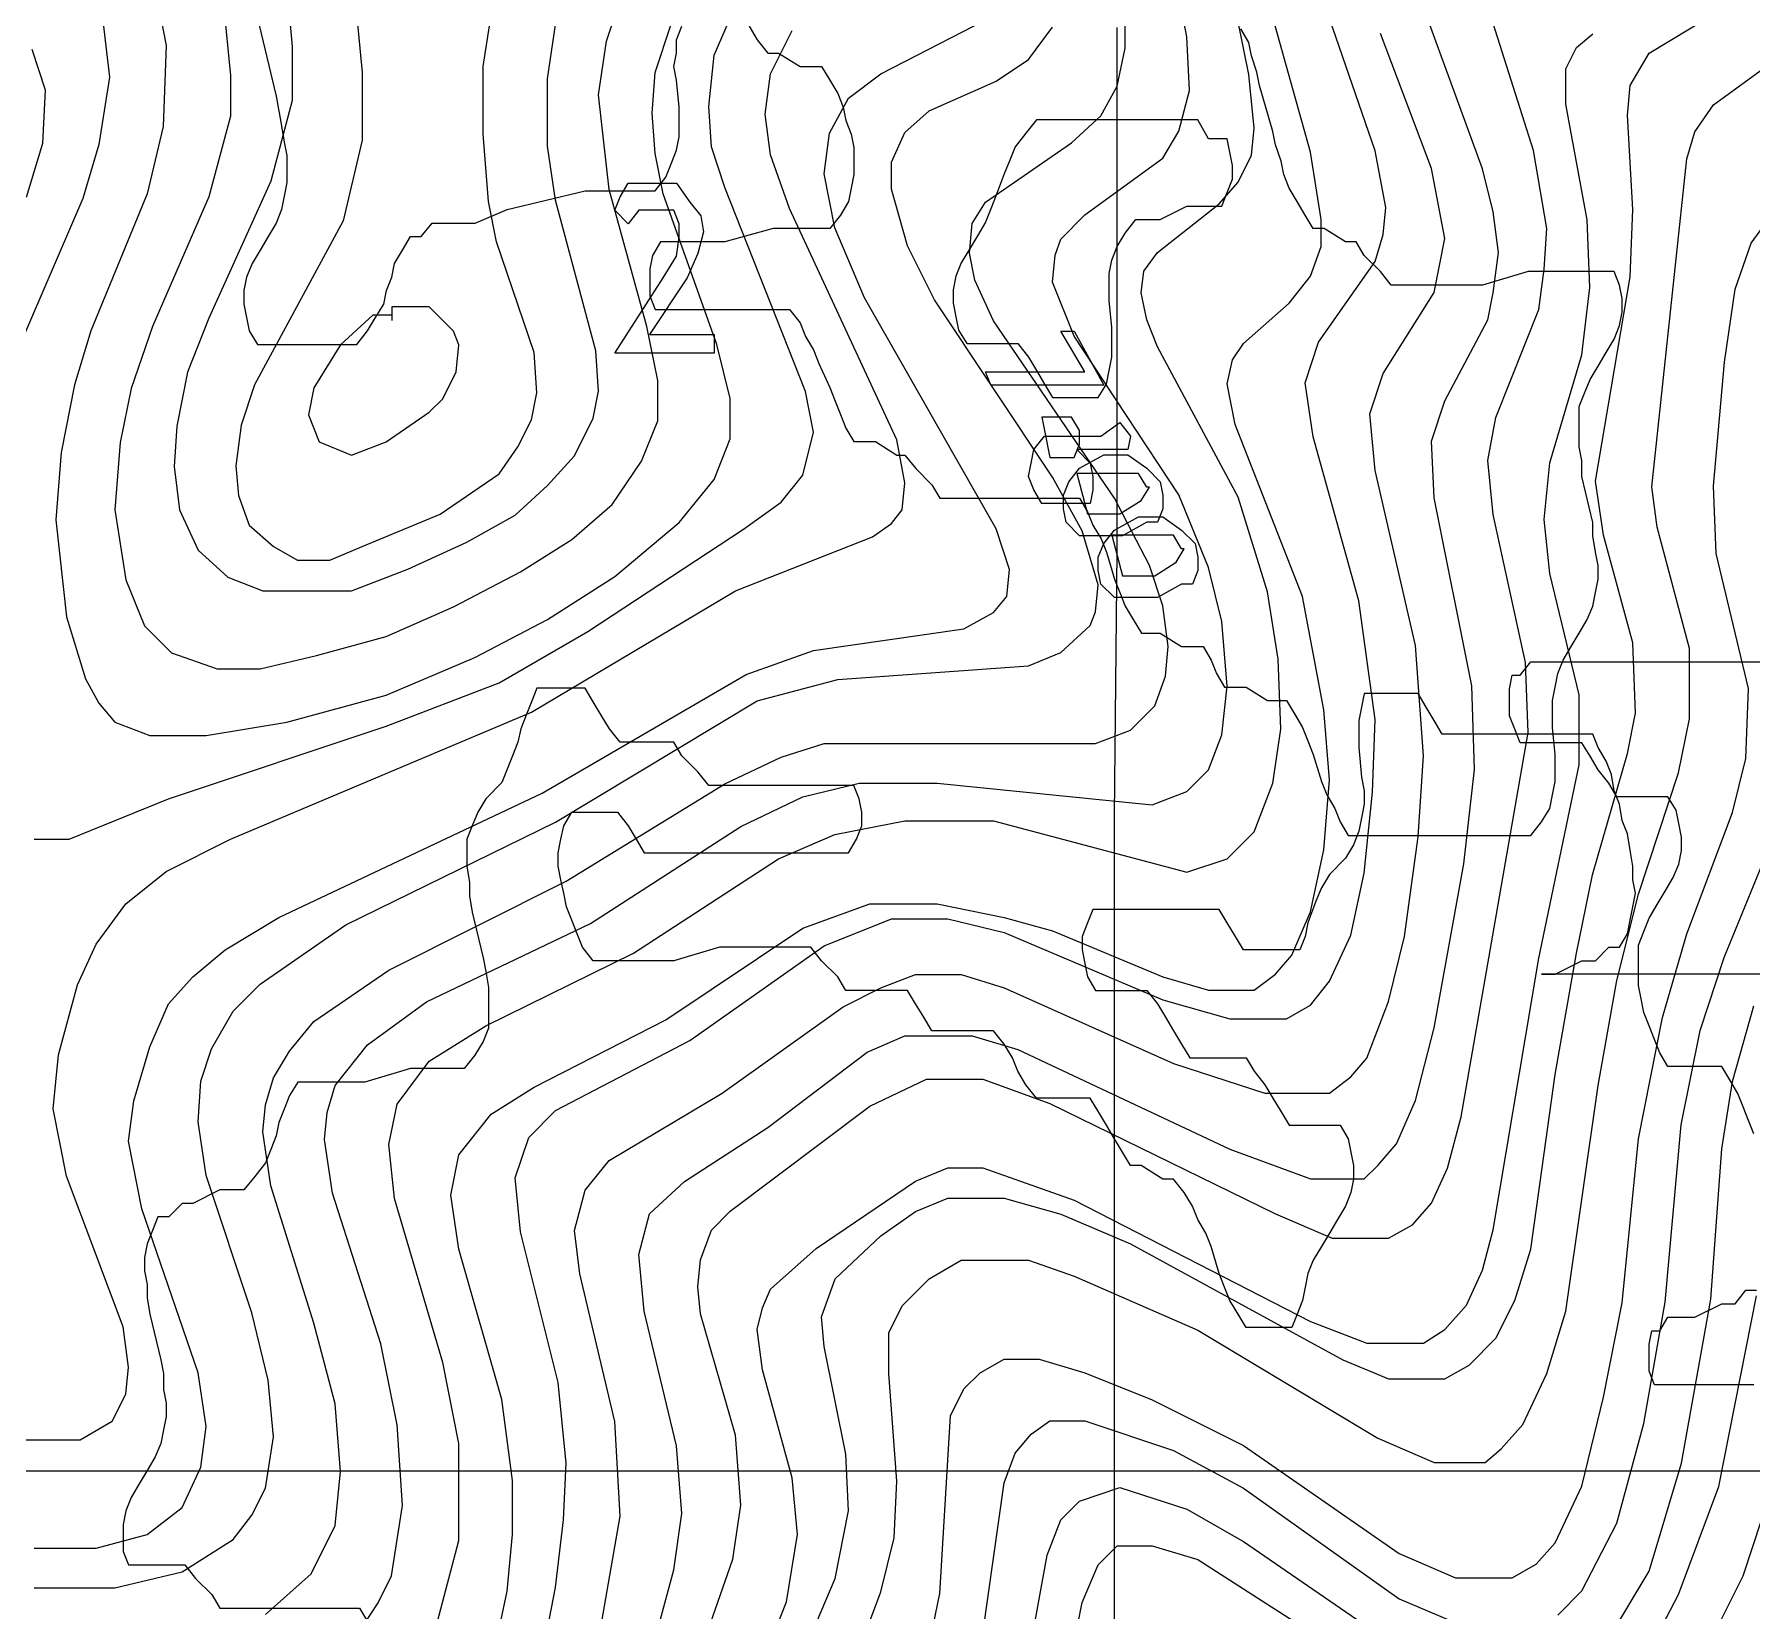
# Model space of a CAD drawing. Extents: x -0.82 to 6.83, y -0.63 to 7.9.
# Drawn here: x 1.1134 to 1.4504, y 4.1449 to 4.4541 of the extents above; entities that cross this region are included whole.
import ezdxf

# ---------------------------------------------------------------- set-up
doc = ezdxf.new("R2010")
doc.units = 0
for name, color, linetype in [('Elevations', 7, 'CONTINUOUS'), ('Grid', 7, 'CONTINUOUS'), ('topo', 7, 'CONTINUOUS'), ('topo_grid', 7, 'CONTINUOUS'), ('white', 7, 'CONTINUOUS')]:
    doc.layers.add(name, color=color, linetype=linetype)

msp = doc.modelspace()

# ---------------------------------------------------------------- linework, layer by layer
at = {"layer": 'Elevations', "color": 1}
for points in [[(1.317449, 4.395889), (1.323248, 4.385306), (1.322721, 4.385306), (1.311123, 4.385306), (1.301104, 4.385306), (1.300051, 4.387952), (1.303214, 4.387952), (1.307432, 4.387952), (1.313232, 4.387952), (1.319559, 4.387952), (1.314814, 4.395889)], [(1.326412, 4.377977), (1.328521, 4.375331), (1.327994, 4.372685), (1.325886, 4.372685), (1.32325, 4.372685), (1.320086, 4.372685), (1.317978, 4.372685), (1.320613, 4.37004), (1.321142, 4.367394), (1.321142, 4.364748), (1.320613, 4.362102), (1.319031, 4.362102), (1.316922, 4.362102), (1.313758, 4.362102), (1.311123, 4.362102), (1.309541, 4.364748), (1.308488, 4.367394), (1.309014, 4.37004), (1.309541, 4.372685), (1.311649, 4.375331), (1.313758, 4.375331), (1.316393, 4.375331), (1.319558, 4.375331), (1.32272, 4.375331)], [(1.312704, 4.371098), (1.314284, 4.371098), (1.315866, 4.371098), (1.317448, 4.371098), (1.318501, 4.373744), (1.318501, 4.37639), (1.316919, 4.379035), (1.315866, 4.379035), (1.314284, 4.379035), (1.312175, 4.379035), (1.311122, 4.379035), (1.311648, 4.37639)], [(1.331684, 4.369008), (1.334322, 4.366362), (1.334848, 4.363716), (1.334848, 4.36107), (1.333793, 4.358424), (1.331684, 4.358424), (1.326939, 4.355779), (1.322194, 4.355779), (1.318503, 4.355779), (1.315868, 4.358424), (1.315341, 4.36107), (1.315341, 4.363716), (1.316394, 4.366362), (1.318503, 4.369008), (1.323248, 4.371654), (1.327994, 4.371654)], [(1.320085, 4.360038), (1.32272, 4.360038), (1.326412, 4.360038), (1.33063, 4.362684), (1.332212, 4.36533), (1.332212, 4.36533), (1.331685, 4.36533), (1.330103, 4.367976), (1.326939, 4.367976), (1.323249, 4.367976), (1.320085, 4.367976), (1.318503, 4.367976), (1.317976, 4.367976), (1.317976, 4.367976), (1.317976, 4.367976)], [(1.338539, 4.356863), (1.341174, 4.354218), (1.341701, 4.351572), (1.341701, 4.348926), (1.340645, 4.34628), (1.338536, 4.34628), (1.333791, 4.343634), (1.329047, 4.343634), (1.325355, 4.343634), (1.32272, 4.34628), (1.322194, 4.348926), (1.322194, 4.351572), (1.323247, 4.354218), (1.325355, 4.356863), (1.330101, 4.359509), (1.334846, 4.359509)], [(1.326939, 4.34792), (1.329577, 4.34792), (1.333267, 4.34792), (1.337485, 4.350566), (1.339067, 4.353212), (1.339067, 4.353212), (1.338541, 4.353212), (1.336959, 4.355858), (1.333796, 4.355858), (1.330105, 4.355858), (1.326941, 4.355858), (1.325359, 4.355858), (1.324832, 4.355858), (1.324832, 4.355858), (1.324832, 4.355858)]]:
    msp.add_lwpolyline(points, close=True, dxfattribs=at)
at = {"layer": 'Grid', "color": 1}
msp.add_lwpolyline([(1.242051, 4.42121), (1.24416, 4.418564), (1.244686, 4.415389), (1.243631, 4.411156), (1.241522, 4.406393), (1.234141, 4.395281), (1.246796, 4.395281), (1.246796, 4.391577), (1.227288, 4.391577), (1.227288, 4.391577), (1.236778, 4.406393), (1.239413, 4.410627), (1.23994, 4.414331), (1.23994, 4.416977), (1.238887, 4.419623), (1.237305, 4.419623), (1.235196, 4.419623), (1.232033, 4.419623), (1.229924, 4.416977), (1.227286, 4.419623), (1.228342, 4.422268), (1.229924, 4.424914), (1.23256, 4.424914), (1.235195, 4.424914), (1.239413, 4.424914)], close=True, dxfattribs=at)
at = {"layer": 'topo', "color": 2}
for points in [[(1.20303, 4.133899), (1.206194, 4.148716), (1.207247, 4.159828), (1.207247, 4.170411), (1.205138, 4.186286), (1.196702, 4.215814), (1.19512, 4.226397), (1.196702, 4.234335), (1.203029, 4.242272), (1.211465, 4.247564), (1.2373, 4.260793), (1.264194, 4.278785), (1.277375, 4.283547), (1.290556, 4.283547), (1.303737, 4.280901), (1.313228, 4.278256), (1.334845, 4.26926), (1.343808, 4.266614), (1.352771, 4.266614), (1.356989, 4.269789), (1.360153, 4.273493), (1.363843, 4.28196), (1.366481, 4.294131), (1.367534, 4.307889), (1.366481, 4.321647), (1.362262, 4.343872), (1.349081, 4.377607), (1.347499, 4.385544), (1.348552, 4.390307), (1.35066, 4.393482), (1.359623, 4.401419), (1.363841, 4.406711), (1.36595, 4.412532), (1.36595, 4.417823), (1.363841, 4.431053), (1.347497, 4.489578)], [(1.177721, 4.141678), (1.180885, 4.14644), (1.18352, 4.151732), (1.185629, 4.16549), (1.184573, 4.181365), (1.181411, 4.19724), (1.171921, 4.226768), (1.170338, 4.237351), (1.170865, 4.242643), (1.172447, 4.247934), (1.178774, 4.255872), (1.190373, 4.264339), (1.222535, 4.279684), (1.252065, 4.298734), (1.264192, 4.304555), (1.275264, 4.307201), (1.290554, 4.307201), (1.332734, 4.302968), (1.339588, 4.305614), (1.343806, 4.309847), (1.346441, 4.316726), (1.347497, 4.326251), (1.346441, 4.338951), (1.343806, 4.349534), (1.338006, 4.363822), (1.317444, 4.394937), (1.313226, 4.40552), (1.313753, 4.410812), (1.314806, 4.413987), (1.319551, 4.418749), (1.334841, 4.429862), (1.338005, 4.435154), (1.340113, 4.443091), (1.339587, 4.453674), (1.336423, 4.470079)], [(1.137128, 4.463041), (1.139237, 4.451928), (1.138711, 4.436053), (1.135547, 4.422824), (1.124475, 4.395942), (1.121312, 4.385359), (1.118674, 4.37213), (1.117621, 4.358901), (1.119729, 4.339851), (1.123419, 4.32768), (1.126057, 4.322917), (1.12922, 4.319213), (1.136074, 4.316567), (1.147147, 4.316567), (1.162964, 4.319213), (1.182472, 4.324505), (1.199871, 4.331913), (1.214107, 4.339321), (1.227288, 4.347788), (1.239942, 4.358371), (1.246796, 4.366838), (1.249959, 4.374776), (1.249959, 4.382713), (1.247324, 4.393296), (1.236779, 4.422824), (1.235197, 4.430761), (1.23467, 4.438699), (1.235197, 4.446636), (1.238361, 4.456161)], [(1.162958, 4.463411), (1.164014, 4.451769), (1.164014, 4.441186), (1.159796, 4.425311), (1.147669, 4.398429), (1.143451, 4.387846), (1.141342, 4.377263), (1.140816, 4.369325), (1.141869, 4.360859), (1.14556, 4.352921), (1.15136, 4.347629), (1.158214, 4.344984), (1.16665, 4.344984), (1.175613, 4.344984), (1.186685, 4.349217), (1.198285, 4.354509), (1.207775, 4.3598), (1.214102, 4.365621), (1.219374, 4.371442), (1.223065, 4.37885), (1.22412, 4.384142), (1.223594, 4.392079), (1.215685, 4.421607), (1.214103, 4.43219), (1.214103, 4.445419), (1.215685, 4.456003)], [(1.176141, 4.463041), (1.177723, 4.446636), (1.177723, 4.433407), (1.174034, 4.417532), (1.156635, 4.385385), (1.153997, 4.377448), (1.152944, 4.36951), (1.15347, 4.36369), (1.155579, 4.357869), (1.160324, 4.353635), (1.165069, 4.35099), (1.171396, 4.35099), (1.177723, 4.353635), (1.193013, 4.359985), (1.204613, 4.367923), (1.208303, 4.373215), (1.210941, 4.378506), (1.211994, 4.383798), (1.211467, 4.391735), (1.204085, 4.413431), (1.202506, 4.421369), (1.20145, 4.434598), (1.20145, 4.447827), (1.203032, 4.457881)], [(1.158744, 4.144165), (1.167708, 4.152102), (1.172452, 4.161627), (1.173505, 4.172211), (1.172452, 4.18544), (1.168234, 4.201315), (1.159798, 4.228223), (1.158216, 4.238806), (1.158743, 4.244098), (1.160325, 4.24939), (1.163488, 4.254681), (1.168234, 4.260502), (1.182996, 4.270556), (1.217795, 4.288019), (1.248902, 4.307069), (1.259974, 4.31236), (1.268415, 4.315006), (1.277378, 4.315006), (1.321666, 4.315006), (1.32852, 4.317652), (1.333266, 4.322415), (1.335375, 4.328235), (1.335901, 4.334056), (1.334845, 4.341994), (1.33221, 4.349931), (1.325356, 4.36316), (1.30163, 4.397953), (1.297939, 4.405891), (1.296884, 4.411182), (1.297413, 4.417003), (1.300048, 4.421236), (1.31692, 4.432878), (1.322719, 4.43817), (1.325883, 4.443991), (1.327465, 4.451399), (1.327465, 4.461982)], [(1.192484, 4.142789), (1.196702, 4.158664), (1.196702, 4.177714), (1.193539, 4.193589), (1.184049, 4.225736), (1.182993, 4.236319), (1.184575, 4.244257), (1.190902, 4.252723), (1.201974, 4.259603), (1.230973, 4.27389), (1.259444, 4.292411), (1.27052, 4.297173), (1.284229, 4.299819), (1.301628, 4.299819), (1.33959, 4.289765), (1.347498, 4.292411), (1.352771, 4.297703), (1.356461, 4.307228), (1.358043, 4.317811), (1.357517, 4.331569), (1.355408, 4.344798), (1.349608, 4.363319), (1.333791, 4.392847), (1.331682, 4.398138), (1.330629, 4.40343), (1.331156, 4.407663), (1.333791, 4.411368), (1.345918, 4.420893), (1.349608, 4.425126), (1.352243, 4.430418), (1.35277, 4.435709), (1.351717, 4.446293), (1.348554, 4.462168)], [(1.126575, 4.458993), (1.128157, 4.445763), (1.126049, 4.432534), (1.122885, 4.421951), (1.110231, 4.392423)], [(1.150836, 4.456638), (1.151889, 4.446054), (1.151889, 4.438117), (1.147671, 4.422242), (1.136599, 4.396842), (1.132381, 4.384671), (1.130272, 4.374088), (1.129219, 4.360859), (1.131328, 4.3471), (1.135018, 4.338104), (1.140291, 4.332813), (1.149254, 4.329638), (1.15769, 4.329638), (1.168762, 4.332284), (1.18247, 4.335988), (1.195652, 4.341809), (1.208833, 4.348688), (1.21885, 4.355038), (1.226759, 4.361917), (1.232559, 4.370384), (1.235722, 4.378321), (1.235722, 4.386259), (1.233613, 4.396842), (1.226233, 4.423724), (1.224124, 4.442244), (1.225706, 4.452828), (1.228344, 4.460765)], [(1.232029, 4.12747), (1.238884, 4.15287), (1.240466, 4.163982), (1.239413, 4.177211), (1.233086, 4.20367), (1.23203, 4.214782), (1.234139, 4.22272), (1.240994, 4.22907), (1.257343, 4.239653), (1.276851, 4.25447), (1.284232, 4.257645), (1.290559, 4.257645), (1.297413, 4.257645), (1.306376, 4.254999), (1.348029, 4.23542), (1.363846, 4.229599), (1.370173, 4.229599), (1.374391, 4.229599), (1.377026, 4.232245), (1.380717, 4.236478), (1.384408, 4.244945), (1.388098, 4.259232), (1.393898, 4.291379), (1.396007, 4.3099), (1.39548, 4.326304), (1.388099, 4.363213), (1.38757, 4.374326), (1.390208, 4.382263), (1.398644, 4.398138), (1.399697, 4.40343), (1.400753, 4.411368), (1.399697, 4.419305), (1.397588, 4.427772), (1.385989, 4.459389)], [(1.261559, 4.130063), (1.270522, 4.151229), (1.273157, 4.164458), (1.27263, 4.175571), (1.268413, 4.196738), (1.267886, 4.202558), (1.270521, 4.209967), (1.279485, 4.218433), (1.286339, 4.223196), (1.292666, 4.225842), (1.303738, 4.225842), (1.31481, 4.222667), (1.328518, 4.216846), (1.370171, 4.194092), (1.379134, 4.190388), (1.385988, 4.190388), (1.390206, 4.190388), (1.394951, 4.193033), (1.400224, 4.198325), (1.403914, 4.205733), (1.407078, 4.215788), (1.411823, 4.250078), (1.416041, 4.27389), (1.419205, 4.289236), (1.426059, 4.313048), (1.427642, 4.320986), (1.427112, 4.334744), (1.421314, 4.355911), (1.419731, 4.366494), (1.426585, 4.406552), (1.427112, 4.419781), (1.426059, 4.438302), (1.426585, 4.444123), (1.430276, 4.450473), (1.446098, 4.459998)], [(1.113395, 4.296221), (1.120249, 4.296221), (1.139757, 4.304158), (1.182464, 4.318446), (1.204608, 4.326913), (1.222007, 4.336967), (1.252592, 4.357075), (1.259969, 4.362367), (1.264191, 4.367658), (1.266299, 4.376125), (1.264717, 4.384063), (1.248896, 4.42412), (1.246258, 4.432058), (1.245732, 4.439995), (1.246787, 4.45005), (1.250479, 4.458516)], [(1.113396, 4.157182), (1.125521, 4.157182), (1.13554, 4.159828), (1.142394, 4.16512), (1.146085, 4.173057), (1.147138, 4.180995), (1.145555, 4.191578), (1.134483, 4.223751), (1.131848, 4.236981), (1.132904, 4.244918), (1.136067, 4.255501), (1.139758, 4.263968), (1.144503, 4.26926), (1.15083, 4.274551), (1.161375, 4.280901), (1.213045, 4.305243), (1.253115, 4.328526), (1.266301, 4.333289), (1.295827, 4.337522), (1.301626, 4.340697), (1.304264, 4.343872), (1.30479, 4.349164), (1.302155, 4.357101), (1.27632, 4.402451), (1.27052, 4.416209), (1.268411, 4.426793), (1.269464, 4.43473), (1.273155, 4.441609), (1.279482, 4.446372), (1.297936, 4.455897)], [(1.113396, 4.149351), (1.129213, 4.149351), (1.142394, 4.152526), (1.152411, 4.158876), (1.156102, 4.163638), (1.158738, 4.16893), (1.16032, 4.178984), (1.159267, 4.190096), (1.156103, 4.203326), (1.14714, 4.230234), (1.145558, 4.240817), (1.146084, 4.248755), (1.148193, 4.255105), (1.152411, 4.262513), (1.157684, 4.267805), (1.174555, 4.279446), (1.215681, 4.299555), (1.255224, 4.323367), (1.271046, 4.3276), (1.30848, 4.330246), (1.314807, 4.332892), (1.320607, 4.338184), (1.32166, 4.34083), (1.322186, 4.346121), (1.319023, 4.356705), (1.313223, 4.367288), (1.290025, 4.402081), (1.284752, 4.412664), (1.281589, 4.423776), (1.281589, 4.429068), (1.284225, 4.434889), (1.28897, 4.439122), (1.302151, 4.444943), (1.308478, 4.449176), (1.313223, 4.455526)], [(1.211468, 4.127761), (1.215686, 4.149456), (1.217266, 4.162686), (1.217795, 4.173798), (1.216213, 4.189673), (1.20883, 4.219201), (1.207777, 4.229784), (1.210413, 4.237721), (1.215686, 4.243013), (1.242048, 4.256771), (1.268414, 4.275292), (1.281596, 4.280584), (1.292668, 4.280584), (1.30374, 4.277938), (1.334847, 4.264709), (1.348028, 4.261005), (1.359101, 4.261005), (1.363846, 4.263651), (1.367537, 4.268413), (1.371755, 4.277409), (1.37439, 4.28958), (1.37597, 4.305455), (1.376496, 4.319742), (1.373333, 4.343026), (1.36437, 4.375199), (1.362788, 4.385782), (1.365423, 4.39372), (1.376495, 4.409595), (1.378077, 4.414886), (1.378604, 4.420178), (1.376495, 4.431291), (1.367532, 4.45722)], [(1.243102, 4.13382), (1.250483, 4.154986), (1.252068, 4.16557), (1.25101, 4.179328), (1.244156, 4.20314), (1.243629, 4.208432), (1.244156, 4.213724), (1.246264, 4.219545), (1.249955, 4.223249), (1.277376, 4.243886), (1.288448, 4.249178), (1.29952, 4.249178), (1.312701, 4.244415), (1.35699, 4.22272), (1.368062, 4.217957), (1.374916, 4.217957), (1.379134, 4.217957), (1.383879, 4.220603), (1.38757, 4.224836), (1.390734, 4.231715), (1.393369, 4.24177), (1.40655, 4.317149), (1.406024, 4.330908), (1.399697, 4.359933), (1.398641, 4.370516), (1.400223, 4.378983), (1.408659, 4.400149), (1.409712, 4.408087), (1.410242, 4.416024), (1.407604, 4.43137), (1.399696, 4.456241)], [(1.104965, 4.178375), (1.11551, 4.178375), (1.122364, 4.178375), (1.128691, 4.18208), (1.131326, 4.187371), (1.131853, 4.192663), (1.1308, 4.2006), (1.119728, 4.230128), (1.117093, 4.243357), (1.118146, 4.25394), (1.121837, 4.267699), (1.125527, 4.275636), (1.131327, 4.283574), (1.139236, 4.289924), (1.151889, 4.296274), (1.210941, 4.321145), (1.251011, 4.344957), (1.277905, 4.35554), (1.281595, 4.358186), (1.283707, 4.360832), (1.284233, 4.366124), (1.282651, 4.37459), (1.261561, 4.41994), (1.25787, 4.430523), (1.256817, 4.438461), (1.25787, 4.446398), (1.262088, 4.454865)], [(1.2199, 4.114955), (1.228336, 4.163453), (1.227283, 4.181974), (1.220428, 4.210972), (1.219375, 4.219439), (1.221484, 4.227376), (1.226229, 4.233197), (1.248373, 4.246426), (1.272104, 4.26336), (1.279485, 4.267064), (1.286339, 4.26971), (1.295302, 4.26971), (1.303738, 4.267064), (1.336955, 4.252247), (1.354881, 4.246426), (1.361736, 4.246426), (1.367535, 4.246426), (1.371753, 4.249601), (1.374917, 4.253305), (1.379134, 4.264418), (1.382298, 4.277118), (1.384933, 4.296697), (1.385989, 4.312572), (1.384407, 4.334268), (1.376498, 4.368558), (1.375445, 4.37967), (1.37808, 4.387608), (1.388098, 4.403483), (1.390207, 4.414066), (1.387569, 4.427825), (1.377552, 4.454283)], [(1.252598, 4.125432), (1.261034, 4.146599), (1.263143, 4.159828), (1.26209, 4.170941), (1.25629, 4.192107), (1.255231, 4.200045), (1.25629, 4.204278), (1.257872, 4.207982), (1.266835, 4.21592), (1.286343, 4.229149), (1.29267, 4.231795), (1.299524, 4.231795), (1.31745, 4.225445), (1.363848, 4.201632), (1.37492, 4.197399), (1.381247, 4.197399), (1.385992, 4.197399), (1.39021, 4.200045), (1.394428, 4.204807), (1.397592, 4.211686), (1.399701, 4.219624), (1.408665, 4.272885), (1.416573, 4.310826), (1.416573, 4.324584), (1.410774, 4.348397), (1.409718, 4.35898), (1.410774, 4.370093), (1.417101, 4.391259), (1.41868, 4.404488), (1.418154, 4.417718), (1.413936, 4.440472), (1.413936, 4.447351), (1.416045, 4.451584), (1.419209, 4.45423)], [(1.112875, 4.451214), (1.11551, 4.443276), (1.114983, 4.432693), (1.111819, 4.42211)], [(1.271577, 4.127417), (1.279485, 4.148583), (1.28212, 4.159167), (1.282649, 4.170279), (1.281067, 4.191446), (1.281067, 4.199383), (1.283702, 4.204675), (1.288975, 4.209967), (1.295301, 4.213671), (1.300574, 4.213671), (1.308483, 4.213671), (1.317446, 4.210496), (1.341699, 4.199913), (1.377024, 4.178746), (1.388096, 4.173983), (1.392315, 4.173983), (1.398114, 4.173983), (1.401278, 4.176629), (1.405496, 4.181392), (1.410241, 4.191446), (1.413932, 4.203617), (1.420259, 4.247908), (1.423949, 4.268545), (1.428167, 4.285479), (1.436076, 4.309291), (1.438185, 4.319875), (1.438185, 4.333633), (1.431858, 4.357445), (1.430802, 4.365383), (1.437657, 4.429703), (1.439239, 4.434995), (1.44293, 4.440286), (1.456643, 4.450341)], [(1.288449, 4.135566), (1.291084, 4.148266), (1.293193, 4.183085), (1.295828, 4.188377), (1.298992, 4.191552), (1.303737, 4.194198), (1.310595, 4.194198), (1.319558, 4.191552), (1.332739, 4.18626), (1.350666, 4.177264), (1.381246, 4.156098), (1.392318, 4.151335), (1.399172, 4.151335), (1.40339, 4.151335), (1.408135, 4.153981), (1.411826, 4.158214), (1.417098, 4.169327), (1.421316, 4.186789), (1.425007, 4.20531), (1.428171, 4.237457), (1.432916, 4.261269), (1.437661, 4.277674), (1.446629, 4.301486), (1.449264, 4.312069), (1.449791, 4.325828), (1.443459, 4.352286), (1.442932, 4.365515), (1.445046, 4.389857), (1.447155, 4.404144), (1.450318, 4.41314), (1.454536, 4.418961)], [(1.183525, 4.399064), (1.179835, 4.399064), (1.173508, 4.393244), (1.168235, 4.384777), (1.167182, 4.379485), (1.169291, 4.374194), (1.175618, 4.371548), (1.182472, 4.374194), (1.190908, 4.380014), (1.193543, 4.38266), (1.196178, 4.387952), (1.196705, 4.393244), (1.195652, 4.395889), (1.190907, 4.400652), (1.186689, 4.400652), (1.183524, 4.400652), (1.183525, 4.398006), (1.183525, 4.398006)], [(1.412349, 4.144033), (1.417094, 4.148795), (1.423949, 4.162024), (1.429221, 4.181603), (1.433439, 4.205416), (1.436602, 4.240209), (1.440298, 4.258729), (1.445043, 4.273017), (1.455588, 4.298946)], [(1.422372, 4.139402), (1.43028, 4.152631), (1.436607, 4.173798), (1.442407, 4.205971), (1.444521, 4.235499), (1.44663, 4.248728), (1.450848, 4.263545)], [(1.431333, 4.139058), (1.436078, 4.148054), (1.443987, 4.169221), (1.451373, 4.206633)], [(1.29952, 4.140434), (1.303738, 4.169962), (1.305846, 4.175783), (1.309009, 4.179487), (1.3127, 4.182133), (1.319554, 4.182133), (1.336953, 4.176312), (1.350662, 4.168903), (1.381242, 4.147208), (1.39495, 4.141387)], [(1.304796, 4.115193), (1.312176, 4.155806), (1.314814, 4.162686), (1.318504, 4.16639), (1.326413, 4.169036), (1.339594, 4.164802), (1.350666, 4.158452), (1.379137, 4.138873)], [(1.442404, 4.139005), (1.448735, 4.151705), (1.452426, 4.162818)], [(1.316394, 4.133238), (1.31903, 4.146467), (1.322193, 4.153875), (1.325884, 4.157579), (1.332738, 4.157579), (1.341701, 4.154933), (1.381245, 4.129533)]]:
    msp.add_lwpolyline(points, dxfattribs=at)
at = {"layer": 'topo_grid', "color": 7}
for points in [[(1.324294, 3.653601), (1.324294, 3.683578), (1.324821, 3.735251), (1.324821, 3.786395), (1.324821, 3.838068), (1.324821, 3.889212), (1.324821, 3.940885), (1.324821, 3.992559), (1.325347, 4.043703), (1.325347, 4.095349), (1.325347, 4.146493), (1.325347, 4.198166), (1.325347, 4.249839), (1.325347, 4.300983), (1.325874, 4.352656), (1.325874, 4.4038), (1.325874, 4.455474)], [(0.814444, 4.172343), (0.851351, 4.172343), (0.88879, 4.172343), (0.925697, 4.172343), (0.963132, 4.172343), (1.000566, 4.172343), (1.037473, 4.172343), (1.074912, 4.172343), (1.111819, 4.172343), (1.149254, 4.172343), (1.186161, 4.172343), (1.223595, 4.172343), (1.261034, 4.172343), (1.297941, 4.172343), (1.335376, 4.172343), (1.372283, 4.172343), (1.409717, 4.172343), (1.446629, 4.172343), (1.484063, 4.172343)]]:
    msp.add_lwpolyline(points, dxfattribs=at)
at = {"layer": 'white', "color": 7}
for points in [[(1.15717, 4.457326), (1.160861, 4.44198), (1.161914, 4.436159), (1.162441, 4.432984), (1.162967, 4.430338), (1.162967, 4.427692), (1.162967, 4.425046), (1.162441, 4.422401), (1.161914, 4.419755), (1.160861, 4.417109), (1.159279, 4.414463), (1.157697, 4.411817), (1.156114, 4.409171), (1.155061, 4.406526), (1.154535, 4.40388), (1.154535, 4.401234), (1.155061, 4.398588), (1.155588, 4.395942), (1.15717, 4.393296), (1.158752, 4.393296), (1.16139, 4.393296), (1.163499, 4.393296), (1.166134, 4.393296), (1.169297, 4.393296), (1.171935, 4.393296), (1.17457, 4.393296), (1.176679, 4.393296), (1.178788, 4.395942), (1.18037, 4.398588), (1.181952, 4.401234), (1.182478, 4.40388), (1.183534, 4.406526), (1.184061, 4.409171), (1.185643, 4.411817), (1.187225, 4.414463), (1.189334, 4.414463), (1.191443, 4.417109), (1.19408, 4.417109), (1.197243, 4.417109), (1.199879, 4.417109), (1.206206, 4.419755), (1.221496, 4.423459), (1.22466, 4.423459), (1.227295, 4.423459), (1.230458, 4.423459), (1.233096, 4.423459), (1.235205, 4.423459), (1.237313, 4.426105), (1.238366, 4.428751), (1.239422, 4.431396), (1.239949, 4.434042), (1.239949, 4.436688), (1.239949, 4.439863), (1.239422, 4.445155), (1.238893, 4.447801), (1.239422, 4.450446), (1.239422, 4.453092), (1.240475, 4.455738)], [(1.253657, 4.455738), (1.255239, 4.453092), (1.257348, 4.450446), (1.259456, 4.450446), (1.263674, 4.447801), (1.265783, 4.447801), (1.267892, 4.447801), (1.269474, 4.445155), (1.271056, 4.442509), (1.272112, 4.439863), (1.272638, 4.437217), (1.273691, 4.434571), (1.274218, 4.431926), (1.274218, 4.42928), (1.274218, 4.426634), (1.273691, 4.423988), (1.273165, 4.421342), (1.271583, 4.418696), (1.269474, 4.416051), (1.266836, 4.416051), (1.264201, 4.416051), (1.261566, 4.416051), (1.258403, 4.416051), (1.248912, 4.413405), (1.246276, 4.413405), (1.243112, 4.413405), (1.240477, 4.413405), (1.238368, 4.413405), (1.23626, 4.413405), (1.234677, 4.410759), (1.234151, 4.408113), (1.234151, 4.405467), (1.234151, 4.402821), (1.235206, 4.400176), (1.236789, 4.400176), (1.238371, 4.400176), (1.241006, 4.400176), (1.243644, 4.400176), (1.246279, 4.400176), (1.252079, 4.400176), (1.254714, 4.400176), (1.25735, 4.400176), (1.259458, 4.400176), (1.261567, 4.400176), (1.263676, 4.39753), (1.264732, 4.394884), (1.266314, 4.392238), (1.26737, 4.389592), (1.269478, 4.38483), (1.270531, 4.382184), (1.271587, 4.379538), (1.27264, 4.376892), (1.274222, 4.374246), (1.276331, 4.374246), (1.27844, 4.374246), (1.282658, 4.371601), (1.284243, 4.371601), (1.286351, 4.368955), (1.289514, 4.36578), (1.291097, 4.363134), (1.293205, 4.363134), (1.295314, 4.363134), (1.297423, 4.363134), (1.300058, 4.363134), (1.303222, 4.363134), (1.308494, 4.363134), (1.311132, 4.363134), (1.313767, 4.363134), (1.316402, 4.363134), (1.318511, 4.363134), (1.320093, 4.360488), (1.321146, 4.357842), (1.322729, 4.355196), (1.323782, 4.352551), (1.325364, 4.347259), (1.326419, 4.344613), (1.327473, 4.341967), (1.329055, 4.339321), (1.330637, 4.336676), (1.332219, 4.336676), (1.334328, 4.336676), (1.338546, 4.33403), (1.340655, 4.33403), (1.342763, 4.33403), (1.344346, 4.331384), (1.345399, 4.328738), (1.346981, 4.326092), (1.34909, 4.326092), (1.351198, 4.326092), (1.355416, 4.323446), (1.357525, 4.323446), (1.359107, 4.323446), (1.360689, 4.320801), (1.362272, 4.318155), (1.363327, 4.315509), (1.36438, 4.312863), (1.365963, 4.307571), (1.367016, 4.304926), (1.368598, 4.30228), (1.369653, 4.299634), (1.371236, 4.296988), (1.373344, 4.296988), (1.375982, 4.296988), (1.378618, 4.296988), (1.381253, 4.296988), (1.384417, 4.296988), (1.38758, 4.296988), (1.390215, 4.296988), (1.393379, 4.296988), (1.396542, 4.296988), (1.399178, 4.296988), (1.401815, 4.296988), (1.404451, 4.296988), (1.407086, 4.296988), (1.409195, 4.299634), (1.410777, 4.30228), (1.411303, 4.304926), (1.41183, 4.307571), (1.41183, 4.310217), (1.41183, 4.312863), (1.411303, 4.318155), (1.411303, 4.320801), (1.411303, 4.323446), (1.41183, 4.326092), (1.412356, 4.328738), (1.413412, 4.331384), (1.414992, 4.33403), (1.416574, 4.336676), (1.418156, 4.339321), (1.419209, 4.341967), (1.419738, 4.344613), (1.420265, 4.347259), (1.420265, 4.349905), (1.419738, 4.352551), (1.419209, 4.355726), (1.419209, 4.358371), (1.4171, 4.367367), (1.4171, 4.370542), (1.416574, 4.373188), (1.416574, 4.375834), (1.416574, 4.37848), (1.416574, 4.381126), (1.41763, 4.383771), (1.418683, 4.386417), (1.420265, 4.389063), (1.421847, 4.391709), (1.423429, 4.394355), (1.424482, 4.397001), (1.425009, 4.399646), (1.425009, 4.402292), (1.424482, 4.404938), (1.423429, 4.407584), (1.422374, 4.407584), (1.420265, 4.407584), (1.418156, 4.407584), (1.415521, 4.407584), (1.412886, 4.407584), (1.409716, 4.407584), (1.406553, 4.407584), (1.39759, 4.404938), (1.394426, 4.404938), (1.391791, 4.404938), (1.388626, 4.404938), (1.38599, 4.404938), (1.383354, 4.404938), (1.381245, 4.404938), (1.379663, 4.404938), (1.377554, 4.407584), (1.374392, 4.410759), (1.372809, 4.413405), (1.370701, 4.413405), (1.366483, 4.416051), (1.364374, 4.416051), (1.362792, 4.418696), (1.361212, 4.421342), (1.35963, 4.423988), (1.358574, 4.426634), (1.358048, 4.42928), (1.356995, 4.432455), (1.356468, 4.435101), (1.353833, 4.444096), (1.353304, 4.446742), (1.352251, 4.449917), (1.351724, 4.452563), (1.350142, 4.455209)], [(1.450848, 4.238436), (1.449795, 4.241082), (1.448739, 4.243728), (1.447686, 4.246373), (1.446104, 4.249019), (1.444522, 4.251665), (1.442413, 4.251665), (1.440304, 4.251665), (1.438193, 4.251665), (1.436084, 4.251665), (1.433975, 4.251665), (1.432393, 4.254311), (1.431337, 4.256957), (1.430284, 4.259603), (1.429229, 4.262248), (1.428702, 4.264894), (1.428176, 4.26754), (1.428176, 4.270186), (1.428176, 4.272832), (1.428176, 4.275478), (1.429229, 4.278123), (1.430284, 4.280769), (1.431867, 4.283415), (1.433449, 4.286061), (1.435031, 4.288707), (1.436087, 4.291353), (1.436613, 4.293998), (1.436613, 4.296644), (1.436087, 4.29929), (1.43556, 4.301936), (1.433978, 4.304582), (1.432396, 4.304582), (1.430287, 4.304582), (1.428178, 4.304582), (1.42607, 4.304582), (1.423961, 4.304582), (1.422379, 4.307228), (1.42027, 4.309873), (1.418688, 4.312519), (1.417105, 4.315165), (1.415523, 4.315165), (1.413414, 4.315165), (1.411306, 4.315165), (1.409197, 4.315165), (1.407088, 4.315165), (1.40498, 4.315165), (1.403927, 4.317811), (1.402871, 4.320457), (1.402871, 4.323103), (1.402871, 4.325748), (1.403397, 4.328394), (1.40498, 4.328394), (1.407088, 4.33104), (1.409197, 4.33104), (1.552081, 4.33104)], [(1.552078, 4.269763), (1.409191, 4.269763), (1.411826, 4.269763), (1.417098, 4.272408), (1.419736, 4.272408), (1.422371, 4.275054), (1.42448, 4.275054), (1.426062, 4.2777), (1.426589, 4.280346), (1.427115, 4.282992), (1.427642, 4.285638), (1.427115, 4.288283), (1.427115, 4.290929), (1.426589, 4.294104), (1.426062, 4.297279), (1.425006, 4.299925), (1.42448, 4.3031), (1.423424, 4.305746), (1.422898, 4.308921), (1.421845, 4.311567), (1.420262, 4.314213), (1.419209, 4.316858), (1.417101, 4.316858), (1.414989, 4.316858), (1.412881, 4.316858), (1.410243, 4.316858), (1.407607, 4.316858), (1.401807, 4.316858), (1.399172, 4.316858), (1.396537, 4.316858), (1.393902, 4.316858), (1.391793, 4.316858), (1.389684, 4.316858), (1.388102, 4.319504), (1.38652, 4.32215), (1.384938, 4.324796), (1.383358, 4.324796), (1.381249, 4.324796), (1.379141, 4.324796), (1.377558, 4.324796), (1.375976, 4.324796), (1.374394, 4.324796), (1.373867, 4.32215), (1.373341, 4.319504), (1.373341, 4.316858), (1.373341, 4.314213), (1.373867, 4.308392), (1.374394, 4.305746), (1.374394, 4.3031), (1.373867, 4.300454), (1.373341, 4.297808), (1.372288, 4.295163), (1.370706, 4.292517), (1.367543, 4.289342), (1.36596, 4.286696), (1.364907, 4.28405), (1.363325, 4.279817), (1.362799, 4.277171), (1.361743, 4.274525), (1.360161, 4.274525), (1.358579, 4.274525), (1.35647, 4.274525), (1.354361, 4.274525), (1.352252, 4.274525), (1.35067, 4.274525), (1.349088, 4.277171), (1.347506, 4.279817), (1.345924, 4.282463), (1.343815, 4.282463), (1.341706, 4.282463), (1.339071, 4.282463), (1.336436, 4.282463), (1.333798, 4.282463), (1.331162, 4.282463), (1.327999, 4.282463), (1.325891, 4.282463), (1.323253, 4.282463), (1.321144, 4.282463), (1.320091, 4.279817), (1.319035, 4.277171), (1.319035, 4.274525), (1.319562, 4.271879), (1.320091, 4.269233), (1.32167, 4.266588), (1.323253, 4.266588), (1.325361, 4.266588), (1.32747, 4.266588), (1.329579, 4.266588), (1.331688, 4.266588), (1.333796, 4.263942), (1.335379, 4.261296), (1.336961, 4.25865), (1.338543, 4.256004), (1.340125, 4.253358), (1.342234, 4.253358), (1.344869, 4.253358), (1.346978, 4.253358), (1.349087, 4.253358), (1.351195, 4.253358), (1.352778, 4.250713), (1.354886, 4.248067), (1.356468, 4.245421), (1.358051, 4.242775), (1.359633, 4.240129), (1.361742, 4.240129), (1.36385, 4.240129), (1.365959, 4.240129), (1.368068, 4.240129), (1.36965, 4.240129), (1.371232, 4.237483), (1.371759, 4.234838), (1.372285, 4.232192), (1.372285, 4.229546), (1.371759, 4.2269), (1.370706, 4.224254), (1.369124, 4.221608), (1.367541, 4.218963), (1.365962, 4.216317), (1.36438, 4.213671), (1.363324, 4.211025), (1.362797, 4.208379), (1.362271, 4.205733), (1.361218, 4.203088), (1.360162, 4.200442), (1.35858, 4.200442), (1.356998, 4.200442), (1.354889, 4.200442), (1.35278, 4.200442), (1.351198, 4.200442), (1.349616, 4.203088), (1.348034, 4.205733), (1.346978, 4.208379), (1.345925, 4.211025), (1.344343, 4.216317), (1.343287, 4.218963), (1.341707, 4.221608), (1.340652, 4.224254), (1.339069, 4.2269), (1.336961, 4.229546), (1.334852, 4.229546), (1.330635, 4.232192), (1.328526, 4.232192), (1.326944, 4.234838), (1.325362, 4.237483), (1.32378, 4.240129), (1.322198, 4.242775), (1.320615, 4.245421), (1.318507, 4.245421), (1.316398, 4.245421), (1.314289, 4.245421), (1.31218, 4.245421), (1.310072, 4.245421), (1.307963, 4.248067), (1.306381, 4.250713), (1.305328, 4.253358), (1.303745, 4.256004), (1.301637, 4.25865), (1.299528, 4.25865), (1.297419, 4.25865), (1.295311, 4.25865), (1.293202, 4.25865), (1.291093, 4.25865), (1.289511, 4.25865), (1.287931, 4.261296), (1.286349, 4.263942), (1.284767, 4.266588), (1.283182, 4.266588), (1.281076, 4.266588), (1.278967, 4.266588), (1.276853, 4.266588), (1.274745, 4.266588), (1.272636, 4.266588), (1.271054, 4.269233), (1.26789, 4.272408), (1.265782, 4.275054), (1.2642, 4.275054), (1.262091, 4.275054), (1.259456, 4.275054), (1.25682, 4.275054), (1.254185, 4.275054), (1.251021, 4.275054), (1.247858, 4.275054), (1.238895, 4.272408), (1.235731, 4.272408), (1.233096, 4.272408), (1.229924, 4.272408), (1.227288, 4.272408), (1.225179, 4.272408), (1.223071, 4.272408), (1.220962, 4.275054), (1.219909, 4.2777), (1.218853, 4.280346), (1.2178, 4.282992), (1.217274, 4.285638), (1.216747, 4.288283), (1.216221, 4.290929), (1.216221, 4.293575), (1.216747, 4.296221), (1.217274, 4.298867), (1.218856, 4.301513), (1.220438, 4.301513), (1.222547, 4.301513), (1.224129, 4.301513), (1.226238, 4.301513), (1.22782, 4.301513), (1.229929, 4.298867), (1.231511, 4.296221), (1.233093, 4.293575), (1.235202, 4.293575), (1.23731, 4.293575), (1.239946, 4.293575), (1.242581, 4.293575), (1.245216, 4.293575), (1.24838, 4.293575), (1.251543, 4.293575), (1.254707, 4.293575), (1.25787, 4.293575), (1.260508, 4.293575), (1.263671, 4.293575), (1.266306, 4.293575), (1.268944, 4.293575), (1.27158, 4.293575), (1.273162, 4.293575), (1.274744, 4.296221), (1.2758, 4.298867), (1.2758, 4.301513), (1.275273, 4.304158), (1.274217, 4.306804), (1.272635, 4.306804), (1.271056, 4.306804), (1.26842, 4.306804), (1.266304, 4.306804), (1.263141, 4.306804), (1.257869, 4.306804), (1.254705, 4.306804), (1.252069, 4.306804), (1.249434, 4.306804), (1.247325, 4.306804), (1.245743, 4.306804), (1.243634, 4.30945), (1.24047, 4.312625), (1.238888, 4.315271), (1.236779, 4.315271), (1.23467, 4.315271), (1.232035, 4.315271), (1.229926, 4.315271), (1.228344, 4.315271), (1.226236, 4.317917), (1.224653, 4.320563), (1.223071, 4.323208), (1.221489, 4.325854), (1.219907, 4.325854), (1.218324, 4.325854), (1.216216, 4.325854), (1.214107, 4.325854), (1.211998, 4.325854), (1.210945, 4.323208), (1.20989, 4.320563), (1.208837, 4.317917), (1.20831, 4.315271), (1.207254, 4.312625), (1.206201, 4.309979), (1.205146, 4.307333), (1.201983, 4.304158), (1.2004, 4.301513), (1.199345, 4.298867), (1.198292, 4.296221), (1.198292, 4.293575), (1.198292, 4.290929), (1.198818, 4.287754), (1.198818, 4.285108), (1.199345, 4.281933), (1.201453, 4.272938), (1.20198, 4.270292), (1.202506, 4.267117), (1.202506, 4.264471), (1.202506, 4.261825), (1.202506, 4.259179), (1.201453, 4.256533), (1.199871, 4.253888), (1.197762, 4.251242), (1.195654, 4.251242), (1.193018, 4.251242), (1.190383, 4.251242), (1.187219, 4.251242), (1.178256, 4.248596), (1.175093, 4.248596), (1.172455, 4.248596), (1.16982, 4.248596), (1.167185, 4.248596), (1.165076, 4.248596), (1.163494, 4.24595), (1.162441, 4.243304), (1.161385, 4.240658), (1.160859, 4.238013), (1.159806, 4.235367), (1.15875, 4.232721), (1.156641, 4.230075), (1.154532, 4.227429), (1.152424, 4.227429), (1.149788, 4.227429), (1.144515, 4.224783), (1.142407, 4.224783), (1.139771, 4.222138), (1.137663, 4.222138), (1.13661, 4.219492), (1.135554, 4.216846), (1.135027, 4.2142), (1.135027, 4.211554), (1.135554, 4.208908), (1.135554, 4.206263), (1.13608, 4.203088), (1.138189, 4.194092), (1.138718, 4.191446), (1.138718, 4.188271), (1.139245, 4.185625), (1.139245, 4.182979), (1.138718, 4.180333), (1.138189, 4.177688), (1.137136, 4.175042), (1.135554, 4.172396), (1.133972, 4.16975), (1.132389, 4.167104), (1.131334, 4.164458), (1.130807, 4.161813), (1.130807, 4.159167), (1.130807, 4.156521), (1.131863, 4.153875), (1.132916, 4.153875), (1.135025, 4.153875), (1.136607, 4.153875), (1.138716, 4.153875), (1.140824, 4.153875), (1.142933, 4.153875), (1.145042, 4.151229), (1.148205, 4.148054), (1.149787, 4.145408), (1.151896, 4.145408), (1.154004, 4.145408), (1.15664, 4.145408), (1.159275, 4.145408), (1.16191, 4.145408), (1.167183, 4.145408), (1.170346, 4.145408), (1.172455, 4.145408), (1.175093, 4.145408), (1.177201, 4.145408), (1.178784, 4.142763)], [(1.450853, 4.189223), (1.448215, 4.189223), (1.442416, 4.189223), (1.43978, 4.189223), (1.437143, 4.189223), (1.434507, 4.189223), (1.432925, 4.189223), (1.431343, 4.189223), (1.430287, 4.191869), (1.430287, 4.194515), (1.430287, 4.197161), (1.430814, 4.199807), (1.432396, 4.199807), (1.433978, 4.202453), (1.436613, 4.202453), (1.439249, 4.202453), (1.444522, 4.205098), (1.447157, 4.205098), (1.449266, 4.207744), (1.451374, 4.207744)]]:
    msp.add_lwpolyline(points, dxfattribs=at)
msp.add_lwpolyline([(1.341702, 4.437376), (1.339068, 4.437376), (1.336432, 4.437376), (1.333268, 4.437376), (1.330104, 4.437376), (1.326941, 4.437376), (1.324303, 4.437376), (1.32114, 4.437376), (1.317976, 4.437376), (1.315341, 4.437376), (1.312706, 4.437376), (1.31007, 4.437376), (1.307962, 4.43473), (1.305853, 4.432084), (1.304797, 4.429439), (1.303744, 4.426793), (1.302162, 4.422559), (1.301106, 4.419914), (1.300053, 4.417268), (1.298471, 4.414622), (1.296889, 4.411976), (1.295307, 4.40933), (1.294251, 4.406684), (1.293724, 4.404039), (1.293724, 4.401393), (1.294251, 4.398747), (1.294777, 4.396101), (1.29636, 4.393455), (1.297942, 4.393455), (1.300051, 4.393455), (1.302159, 4.393455), (1.304268, 4.393455), (1.306377, 4.393455), (1.308485, 4.390809), (1.310068, 4.388164), (1.31165, 4.385518), (1.313232, 4.382872), (1.314814, 4.382872), (1.316923, 4.382872), (1.318505, 4.382872), (1.320614, 4.382872), (1.322194, 4.382872), (1.323776, 4.385518), (1.324302, 4.388164), (1.324829, 4.390809), (1.324829, 4.393455), (1.324829, 4.39663), (1.324302, 4.401922), (1.324302, 4.404568), (1.324302, 4.407214), (1.324829, 4.409859), (1.325884, 4.412505), (1.327464, 4.415151), (1.329573, 4.417797), (1.331682, 4.417797), (1.334317, 4.417797), (1.33959, 4.420443), (1.342225, 4.420443), (1.344334, 4.420443), (1.346442, 4.420443), (1.347498, 4.423089), (1.348551, 4.425734), (1.348551, 4.42838), (1.348025, 4.431026), (1.347498, 4.433672), (1.345916, 4.433672), (1.343807, 4.433672), (1.341701, 4.437376)], close=True, dxfattribs=at)

doc.saveas('drawing.dxf')
